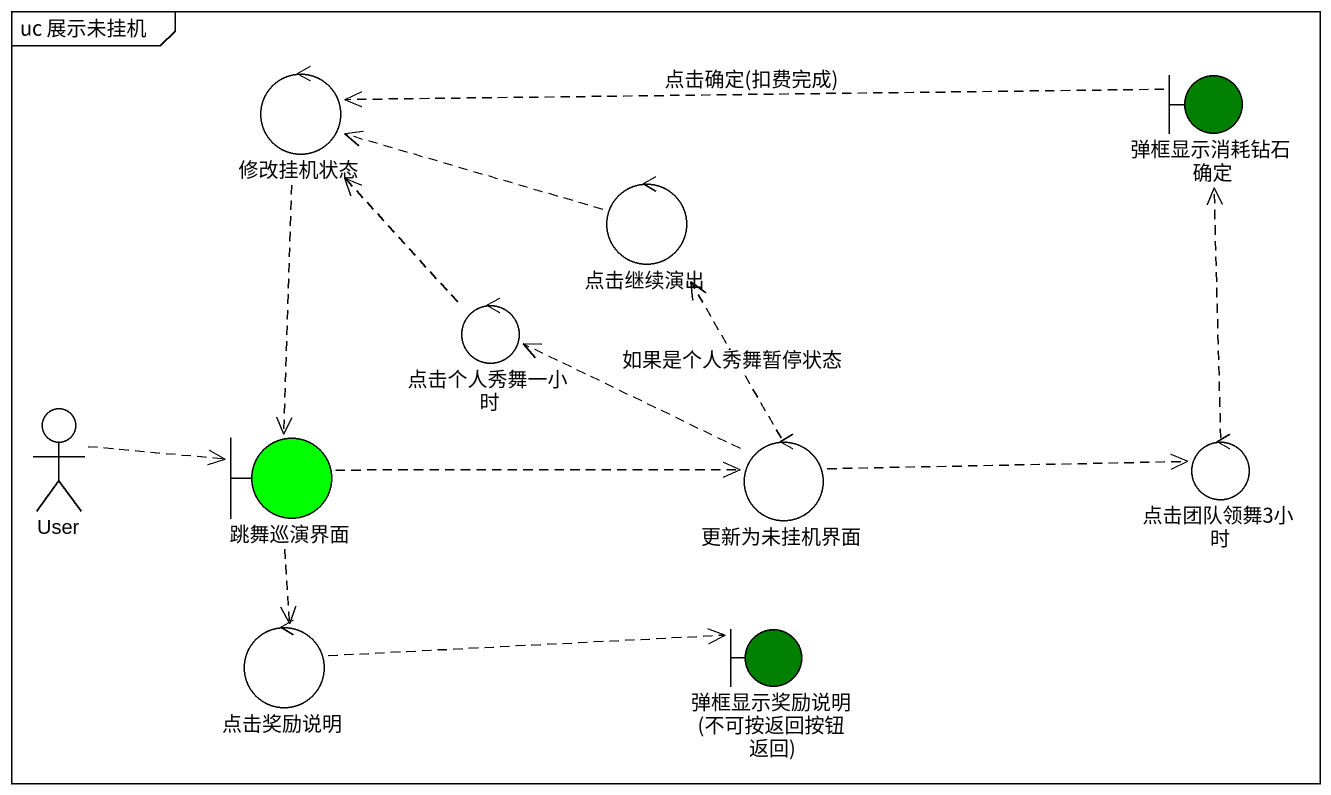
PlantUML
@startuml
mainframe uc 展示未挂机
control 修改挂机状态
boundary 弹框显示消耗钻石确定 #008000
control 点击继续演出
control 点击个人秀舞一小时
actor User
boundary 跳舞巡演界面 #00FF00
control 更新为未挂机界面
control 点击团队领舞3小时
control 点击奖励说明
boundary "弹框显示奖励说明(不可按返回按钮返回)" as 弹框显示奖励说明_不可按返回按钮返回 #008000
修改挂机状态 ..> 跳舞巡演界面
弹框显示消耗钻石确定 .left.> 修改挂机状态 : 点击确定(扣费完成)
点击继续演出 .left.> 修改挂机状态
点击个人秀舞一小时 .up.> 修改挂机状态
User .right.> 跳舞巡演界面
跳舞巡演界面 .right.> 更新为未挂机界面
跳舞巡演界面 ..> 点击奖励说明
更新为未挂机界面 .up.> 点击继续演出 : 如果是个人秀舞暂停状态
更新为未挂机界面 .left.> 点击个人秀舞一小时
更新为未挂机界面 .right.> 点击团队领舞3小时
点击团队领舞3小时 .up.> 弹框显示消耗钻石确定
点击奖励说明 .right.> 弹框显示奖励说明_不可按返回按钮返回
@enduml
